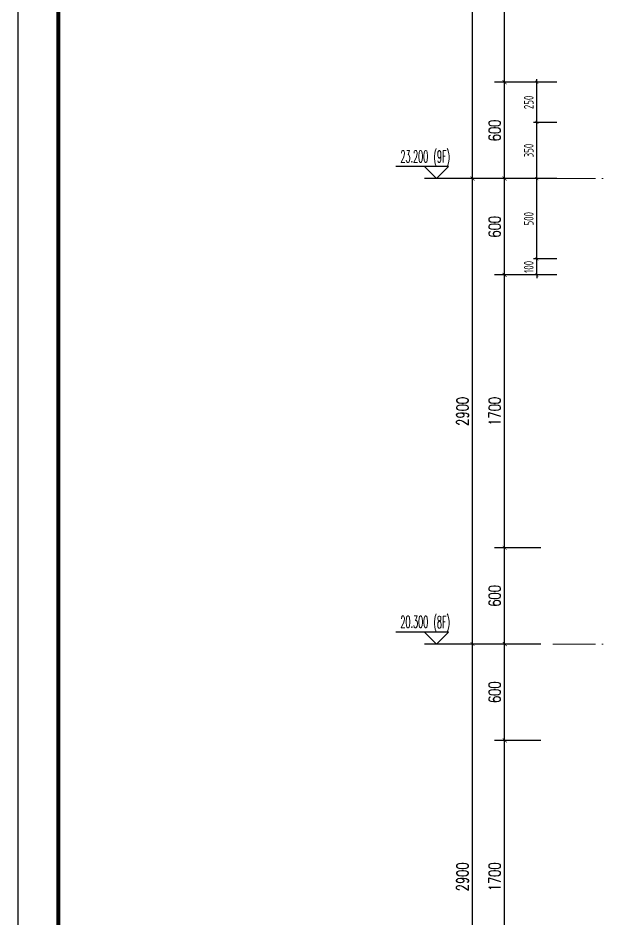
# Model space of a CAD drawing. Extents: x -668857 to 154266, y -275694 to 291306.
# Drawn here: x 457 to 4080, y 156086 to 161700 of the extents above; entities that cross this region are included whole.
import ezdxf

# ---------------------------------------------------------------- set-up
doc = ezdxf.new("R2010")
doc.units = 0
doc.header["$LTSCALE"] = 1000
doc.linetypes.add('DOTE', pattern=[2.42, 2, -0.2, 0.02, -0.2])
doc.layers.get('0').update_dxf_attribs({"linetype": 'CONTINUOUS'})
doc.layers.get('DEFPOINTS').update_dxf_attribs({"linetype": 'CONTINUOUS'})
for name, color, linetype in [('DIM', 2, 'CONTINUOUS'), ('DIM_ELEV', 3, 'CONTINUOUS'), ('PUB_DIM', 3, 'CONTINUOUS'), ('PUB_TEXT', 2, 'CONTINUOUS'), ('yichutu', 7, 'CONTINUOUS')]:
    doc.layers.add(name, color=color, linetype=linetype)
doc.layers.add('DOTE', color=19, linetype='DOTE', lineweight=9)
doc.layers.add('图框', color=9, linetype='CONTINUOUS', lineweight=18)
doc.styles.add('_TCH_DIM', font='SIMPLEX.shx', dxfattribs={"width": 0.7, "bigfont": 'GBCBIG.shx'})
doc.styles.add('_TCH_DIM_T3', font='SIMPLEX', dxfattribs={"width": 0.705882, "bigfont": 'GBCBIG'})
doc.styles.add('TSSD_DIMENSION', font='Tssdeng.shx', dxfattribs={"width": 0.7, "bigfont": 'tssdchn.shx'})
doc.dimstyles.new('_TCH_ARCH&&25', dxfattribs={"dimtxt": 74.375, "dimasz": 25, "dimexe": 62.5, "dimexo": 75, "dimgap": 25, "dimtad": 1, "dimdec": 0, "dimzin": 0, "dimdsep": 46, "dimtxsty": '_TCH_DIM_T3', "dimblk": 'ARCHTICK', "dimcen": 0.09, "dimclrt": 7, "dimazin": 0, "dimtfac": 1, "dimtdec": 0, "dimtix": 1, "dimtmove": 2, "dimatfit": 3, "dimldrblk": 'ARCHTICK', "dimfxl": 0, "dimtolj": 1, "dimtzin": 0, "dimarcsym": 0})
doc.dimstyles.new('TSSD_20_20', dxfattribs={"dimtxt": 60, "dimasz": 20, "dimexe": 20, "dimexo": 50, "dimgap": 20, "dimtad": 1, "dimdec": 0, "dimzin": 0, "dimdsep": 46, "dimtxsty": 'TSSD_DIMENSION', "dimblk": 'ARCHTICK', "dimblk1": 'ARCHTICK', "dimblk2": 'ARCHTICK', "dimcen": 0, "dimdle": 20, "dimclrt": 7, "dimadec": 0, "dimazin": 0, "dimtfac": 1, "dimtdec": 0, "dimtix": 1, "dimtmove": 2, "dimatfit": 3, "dimfxl": 0, "dimtolj": 1, "dimtzin": 0, "dimarcsym": 0})

# ---------------------------------------------------------------- blocks, each defined once
blk = doc.blocks.new('GFDDDDRG')
at = {"layer": '图框'}
blk.add_lwpolyline([(923310, -107437), (923310, -159999), (893610, -159999), (893610, -107437)], close=True, dxfattribs=at)
blk.add_lwpolyline([(923310, -107437), (923310, -159999), (893610, -159999), (893610, -107437)], close=True, dxfattribs=at)
at = {"layer": '图框', "const_width": 50}
blk.add_lwpolyline([(894110, -159499), (922810, -159499), (922810, -108687), (894110, -108687)], close=True, dxfattribs=at)
blk = doc.blocks.new('yct-1051-594-26275-14850-25-1002.0')
at = {"layer": 'yichutu', "color": 7}
blk.add_lwpolyline([(0, 0), (0, 14850), (26275, 14850), (26275, 0)], close=True, dxfattribs=at)
blk = doc.blocks.new('_ArchTick')
at = {"color": 0, "linetype": 'ByBlock', "const_width": 0.15}
blk.add_lwpolyline([(-0.5, -0.5), (0.5, 0.5)], dxfattribs=at)
blk = doc.blocks.new('*D2594')
at = {"layer": 'DEFPOINTS', "color": 0}
for p in [(3686.9, 161299), (3861.5, 161299), (3861.5, 161049)]:
    blk.add_point(p, dxfattribs=at)
at = {"layer": 'DIM', "color": 0, "lineweight": -2}
for p, q in [((3811.5, 161299), (3666.9, 161299)), ((3686.9, 161029), (3686.9, 161319)), ((3811.5, 161049), (3666.9, 161049))]:
    blk.add_line(p, q, dxfattribs=at)
at = {"layer": 'DIM', "color": 0, "lineweight": -2, "xscale": 20, "yscale": 20, "zscale": 20}
for p, rotation in [((3686.9, 161299), 90), ((3686.9, 161049), 270)]:
    blk.add_blockref('_ArchTick', p, dxfattribs=dict(at, rotation=rotation))
at = {"layer": 'DIM', "color": 7, "insert": (3636.9, 161174), "char_height": 60, "attachment_point": 5, "rotation": 90, "style": 'TSSD_DIMENSION'}
blk.add_mtext('\\A1;250', dxfattribs=at)
blk = doc.blocks.new('*D2595')
at = {"layer": 'DEFPOINTS', "color": 0}
for p in [(3686.9, 161049), (3861.5, 161049), (3861.5, 160699)]:
    blk.add_point(p, dxfattribs=at)
at = {"layer": 'DIM', "color": 0, "lineweight": -2}
for p, q in [((3811.5, 161049), (3666.9, 161049)), ((3686.9, 160679), (3686.9, 161069)), ((3811.5, 160699), (3666.9, 160699))]:
    blk.add_line(p, q, dxfattribs=at)
at = {"layer": 'DIM', "color": 0, "lineweight": -2, "xscale": 20, "yscale": 20, "zscale": 20}
for p, rotation in [((3686.9, 161049), 90), ((3686.9, 160699), 270)]:
    blk.add_blockref('_ArchTick', p, dxfattribs=dict(at, rotation=rotation))
at = {"layer": 'DIM', "color": 7, "insert": (3636.9, 160874), "char_height": 60, "attachment_point": 5, "rotation": 90, "style": 'TSSD_DIMENSION'}
blk.add_mtext('\\A1;350', dxfattribs=at)
blk = doc.blocks.new('*D2596')
at = {"layer": 'DEFPOINTS', "color": 0}
for p in [(3686.9, 160699), (3861.5, 160699), (3861.5, 160199)]:
    blk.add_point(p, dxfattribs=at)
at = {"layer": 'DIM', "color": 0, "lineweight": -2}
for p, q in [((3686.9, 160179), (3686.9, 160719)), ((3811.5, 160699), (3666.9, 160699)), ((3811.5, 160199), (3666.9, 160199))]:
    blk.add_line(p, q, dxfattribs=at)
at = {"layer": 'DIM', "color": 0, "lineweight": -2, "xscale": 20, "yscale": 20, "zscale": 20}
for p, rotation in [((3686.9, 160699), 90), ((3686.9, 160199), 270)]:
    blk.add_blockref('_ArchTick', p, dxfattribs=dict(at, rotation=rotation))
at = {"layer": 'DIM', "color": 7, "insert": (3636.9, 160449), "char_height": 60, "attachment_point": 5, "rotation": 90, "style": 'TSSD_DIMENSION'}
blk.add_mtext('\\A1;500', dxfattribs=at)
blk = doc.blocks.new('*D2615')
at = {"layer": 'DEFPOINTS', "color": 0}
for p in [(3486.9, 157199), (3786.9, 157199), (3786.9, 155499)]:
    blk.add_point(p, dxfattribs=at)
at = {"layer": 'PUB_DIM', "color": 0, "lineweight": -2}
for p, q in [((3711.9, 157199), (3424.4, 157199)), ((3486.9, 155499), (3486.9, 157199)), ((3711.9, 155499), (3424.4, 155499))]:
    blk.add_line(p, q, dxfattribs=at)
at = {"layer": 'PUB_DIM', "color": 0, "lineweight": -2, "xscale": 25, "yscale": 25, "zscale": 25}
for p, rotation in [((3486.9, 157199), 90), ((3486.9, 155499), 270)]:
    blk.add_blockref('_ArchTick', p, dxfattribs=dict(at, rotation=rotation))
at = {"layer": 'PUB_DIM', "color": 7, "insert": (3424.7, 156349), "char_height": 74.38, "attachment_point": 5, "rotation": 90, "style": '_TCH_DIM_T3'}
blk.add_mtext('\\A1;1700', dxfattribs=at)
blk = doc.blocks.new('*D2616')
at = {"layer": 'DEFPOINTS', "color": 0}
for p in [(3486.9, 157799), (3786.9, 157799), (3786.9, 157199)]:
    blk.add_point(p, dxfattribs=at)
at = {"layer": 'PUB_DIM', "color": 0, "lineweight": -2}
for p, q in [((3711.9, 157799), (3424.4, 157799)), ((3486.9, 157199), (3486.9, 157799)), ((3711.9, 157199), (3424.4, 157199))]:
    blk.add_line(p, q, dxfattribs=at)
at = {"layer": 'PUB_DIM', "color": 0, "lineweight": -2, "xscale": 25, "yscale": 25, "zscale": 25}
for p, rotation in [((3486.9, 157799), 90), ((3486.9, 157199), 270)]:
    blk.add_blockref('_ArchTick', p, dxfattribs=dict(at, rotation=rotation))
at = {"layer": 'PUB_DIM', "color": 7, "insert": (3424.7, 157499), "char_height": 74.38, "attachment_point": 5, "rotation": 90, "style": '_TCH_DIM_T3'}
blk.add_mtext('\\A1;600', dxfattribs=at)
blk = doc.blocks.new('*D2617')
at = {"layer": 'DEFPOINTS', "color": 0}
for p in [(3486.9, 158399), (3786.9, 158399), (3786.9, 157799)]:
    blk.add_point(p, dxfattribs=at)
at = {"layer": 'PUB_DIM', "color": 0, "lineweight": -2}
for p, q in [((3711.9, 158399), (3424.4, 158399)), ((3486.9, 157799), (3486.9, 158399)), ((3711.9, 157799), (3424.4, 157799))]:
    blk.add_line(p, q, dxfattribs=at)
at = {"layer": 'PUB_DIM', "color": 0, "lineweight": -2, "xscale": 25, "yscale": 25, "zscale": 25}
for p, rotation in [((3486.9, 158399), 90), ((3486.9, 157799), 270)]:
    blk.add_blockref('_ArchTick', p, dxfattribs=dict(at, rotation=rotation))
at = {"layer": 'PUB_DIM', "color": 7, "insert": (3424.7, 158099), "char_height": 74.38, "attachment_point": 5, "rotation": 90, "style": '_TCH_DIM_T3'}
blk.add_mtext('\\A1;600', dxfattribs=at)
blk = doc.blocks.new('*D2618')
at = {"layer": 'DEFPOINTS', "color": 0}
for p in [(3486.9, 160099), (3786.9, 160099), (3786.9, 158399)]:
    blk.add_point(p, dxfattribs=at)
at = {"layer": 'PUB_DIM', "color": 0, "lineweight": -2}
for p, q in [((3711.9, 160099), (3424.4, 160099)), ((3486.9, 158399), (3486.9, 160099)), ((3711.9, 158399), (3424.4, 158399))]:
    blk.add_line(p, q, dxfattribs=at)
at = {"layer": 'PUB_DIM', "color": 0, "lineweight": -2, "xscale": 25, "yscale": 25, "zscale": 25}
for p, rotation in [((3486.9, 160099), 90), ((3486.9, 158399), 270)]:
    blk.add_blockref('_ArchTick', p, dxfattribs=dict(at, rotation=rotation))
at = {"layer": 'PUB_DIM', "color": 7, "insert": (3424.7, 159249), "char_height": 74.38, "attachment_point": 5, "rotation": 90, "style": '_TCH_DIM_T3'}
blk.add_mtext('\\A1;1700', dxfattribs=at)
blk = doc.blocks.new('*D2619')
at = {"layer": 'DEFPOINTS', "color": 0}
for p in [(3486.9, 160699), (3786.9, 160699), (3786.9, 160099)]:
    blk.add_point(p, dxfattribs=at)
at = {"layer": 'PUB_DIM', "color": 0, "lineweight": -2}
for p, q in [((3711.9, 160699), (3424.4, 160699)), ((3486.9, 160099), (3486.9, 160699)), ((3711.9, 160099), (3424.4, 160099))]:
    blk.add_line(p, q, dxfattribs=at)
at = {"layer": 'PUB_DIM', "color": 0, "lineweight": -2, "xscale": 25, "yscale": 25, "zscale": 25}
for p, rotation in [((3486.9, 160699), 90), ((3486.9, 160099), 270)]:
    blk.add_blockref('_ArchTick', p, dxfattribs=dict(at, rotation=rotation))
at = {"layer": 'PUB_DIM', "color": 7, "insert": (3424.7, 160399), "char_height": 74.38, "attachment_point": 5, "rotation": 90, "style": '_TCH_DIM_T3'}
blk.add_mtext('\\A1;600', dxfattribs=at)
blk = doc.blocks.new('*D2620')
at = {"layer": 'DEFPOINTS', "color": 0}
for p in [(3486.9, 161299), (3786.9, 161299), (3786.9, 160699)]:
    blk.add_point(p, dxfattribs=at)
at = {"layer": 'PUB_DIM', "color": 0, "lineweight": -2}
for p, q in [((3711.9, 161299), (3424.4, 161299)), ((3486.9, 160699), (3486.9, 161299)), ((3711.9, 160699), (3424.4, 160699))]:
    blk.add_line(p, q, dxfattribs=at)
at = {"layer": 'PUB_DIM', "color": 0, "lineweight": -2, "xscale": 25, "yscale": 25, "zscale": 25}
for p, rotation in [((3486.9, 161299), 90), ((3486.9, 160699), 270)]:
    blk.add_blockref('_ArchTick', p, dxfattribs=dict(at, rotation=rotation))
at = {"layer": 'PUB_DIM', "color": 7, "insert": (3424.7, 160999), "char_height": 74.38, "attachment_point": 5, "rotation": 90, "style": '_TCH_DIM_T3'}
blk.add_mtext('\\A1;600', dxfattribs=at)
blk = doc.blocks.new('*D2621')
at = {"layer": 'DEFPOINTS', "color": 0}
for p in [(3486.9, 162999), (3786.9, 162999), (3786.9, 161299)]:
    blk.add_point(p, dxfattribs=at)
at = {"layer": 'PUB_DIM', "color": 0, "lineweight": -2}
for p, q in [((3711.9, 162999), (3424.4, 162999)), ((3486.9, 161299), (3486.9, 162999)), ((3711.9, 161299), (3424.4, 161299))]:
    blk.add_line(p, q, dxfattribs=at)
at = {"layer": 'PUB_DIM', "color": 0, "lineweight": -2, "xscale": 25, "yscale": 25, "zscale": 25}
for p, rotation in [((3486.9, 162999), 90), ((3486.9, 161299), 270)]:
    blk.add_blockref('_ArchTick', p, dxfattribs=dict(at, rotation=rotation))
at = {"layer": 'PUB_DIM', "color": 7, "insert": (3424.7, 162149), "char_height": 74.38, "attachment_point": 5, "rotation": 90, "style": '_TCH_DIM_T3'}
blk.add_mtext('\\A1;1700', dxfattribs=at)
blk = doc.blocks.new('*D2628')
at = {"layer": 'DEFPOINTS', "color": 0}
for p in [(3286.9, 157799), (3786.9, 157799), (3786.9, 154899)]:
    blk.add_point(p, dxfattribs=at)
at = {"layer": 'PUB_DIM', "color": 0, "lineweight": -2}
for p, q in [((3711.9, 157799), (3224.4, 157799)), ((3286.9, 154899), (3286.9, 157799)), ((3711.9, 154899), (3224.4, 154899))]:
    blk.add_line(p, q, dxfattribs=at)
at = {"layer": 'PUB_DIM', "color": 0, "lineweight": -2, "xscale": 25, "yscale": 25, "zscale": 25}
for p, rotation in [((3286.9, 157799), 90), ((3286.9, 154899), 270)]:
    blk.add_blockref('_ArchTick', p, dxfattribs=dict(at, rotation=rotation))
at = {"layer": 'PUB_DIM', "color": 7, "insert": (3224.7, 156349), "char_height": 74.38, "attachment_point": 5, "rotation": 90, "style": '_TCH_DIM_T3'}
blk.add_mtext('\\A1;2900', dxfattribs=at)
blk = doc.blocks.new('*D2629')
at = {"layer": 'DEFPOINTS', "color": 0}
for p in [(3286.9, 160699), (3786.9, 160699), (3786.9, 157799)]:
    blk.add_point(p, dxfattribs=at)
at = {"layer": 'PUB_DIM', "color": 0, "lineweight": -2}
for p, q in [((3711.9, 160699), (3224.4, 160699)), ((3286.9, 157799), (3286.9, 160699)), ((3711.9, 157799), (3224.4, 157799))]:
    blk.add_line(p, q, dxfattribs=at)
at = {"layer": 'PUB_DIM', "color": 0, "lineweight": -2, "xscale": 25, "yscale": 25, "zscale": 25}
for p, rotation in [((3286.9, 160699), 90), ((3286.9, 157799), 270)]:
    blk.add_blockref('_ArchTick', p, dxfattribs=dict(at, rotation=rotation))
at = {"layer": 'PUB_DIM', "color": 7, "insert": (3224.7, 159249), "char_height": 74.38, "attachment_point": 5, "rotation": 90, "style": '_TCH_DIM_T3'}
blk.add_mtext('\\A1;2900', dxfattribs=at)
blk = doc.blocks.new('*D2630')
at = {"layer": 'DEFPOINTS', "color": 0}
for p in [(3286.9, 163599), (3786.9, 163599), (3786.9, 160699)]:
    blk.add_point(p, dxfattribs=at)
at = {"layer": 'PUB_DIM', "color": 0, "lineweight": -2}
for p, q in [((3711.9, 163599), (3224.4, 163599)), ((3286.9, 160699), (3286.9, 163599)), ((3711.9, 160699), (3224.4, 160699))]:
    blk.add_line(p, q, dxfattribs=at)
at = {"layer": 'PUB_DIM', "color": 0, "lineweight": -2, "xscale": 25, "yscale": 25, "zscale": 25}
for p, rotation in [((3286.9, 163599), 90), ((3286.9, 160699), 270)]:
    blk.add_blockref('_ArchTick', p, dxfattribs=dict(at, rotation=rotation))
at = {"layer": 'PUB_DIM', "color": 7, "insert": (3224.7, 162149), "char_height": 74.38, "attachment_point": 5, "rotation": 90, "style": '_TCH_DIM_T3'}
blk.add_mtext('\\A1;2900', dxfattribs=at)
blk = doc.blocks.new('*D3436')
at = {"layer": 'DEFPOINTS', "color": 0}
for p in [(3686.9, 160199), (3861.5, 160199), (3861.5, 160099)]:
    blk.add_point(p, dxfattribs=at)
at = {"layer": 'DIM', "color": 0, "lineweight": -2}
for p, q in [((3686.9, 160199), (3686.9, 160219)), ((3811.5, 160199), (3666.9, 160199)), ((3686.9, 160099), (3686.9, 160199)), ((3811.5, 160099), (3666.9, 160099)), ((3686.9, 160099), (3686.9, 160079))]:
    blk.add_line(p, q, dxfattribs=at)
at = {"layer": 'DIM', "color": 0, "lineweight": -2, "xscale": 20, "yscale": 20, "zscale": 20}
for p, rotation in [((3686.9, 160199), 270), ((3686.9, 160099), 90)]:
    blk.add_blockref('_ArchTick', p, dxfattribs=dict(at, rotation=rotation))
at = {"layer": 'DIM', "color": 7, "insert": (3636.9, 160149), "char_height": 60, "attachment_point": 5, "rotation": 90, "style": 'TSSD_DIMENSION'}
blk.add_mtext('\\A1;100', dxfattribs=at)

msp = doc.modelspace()

# ---------------------------------------------------------------- linework, layer by layer
at = {"layer": 'DIM_ELEV'}
for p, q in [((3136.91, 160774.03), (2808.91, 160774.03)), ((3061.91, 160699.03), (2986.91, 160774.03)), ((3061.91, 160699.03), (3136.91, 160774.03)), ((3486.91, 160699.03), (2986.91, 160699.03))]:
    msp.add_line(p, q, dxfattribs=at)
at = {"layer": 'DIM_ELEV', "color": 1}
for p, q in [((3136.91, 157874.03), (2808.91, 157874.03)), ((3061.91, 157799.03), (2986.91, 157874.03)), ((3061.91, 157799.03), (3136.91, 157874.03)), ((3486.91, 157799.03), (2986.91, 157799.03))]:
    msp.add_line(p, q, dxfattribs=at)
at = {"layer": 'DOTE', "color": 1, "linetype": 'DOTE', "ltscale": 0.2}
for p, q in [((6955.63, 160699.03), (3786.91, 160699.03)), ((6955.63, 157799.03), (3786.91, 157799.03))]:
    msp.add_line(p, q, dxfattribs=at)

# ---------------------------------------------------------------- block references
at = {"xscale": 0.5, "yscale": 0.5, "zscale": 0.5}
msp.add_blockref('GFDDDDRG', (-446347.88, 220925.54), dxfattribs=at)
at = {"layer": 'yichutu', "rotation": 270}
msp.add_blockref('yct-1051-594-26275-14850-25-1002.0', (457.01, 167207.06), dxfattribs=at)

# ---------------------------------------------------------------- texts
at = {"layer": 'PUB_TEXT', "style": '_TCH_DIM', "width": 0.494118}
for s, p in [('(9F)', (3043.21, 160799.06)), ('23.200', (2837.81, 160800.28))]:
    msp.add_text(s, height=74.375, dxfattribs=at).set_placement(p)
at = {"layer": 'PUB_TEXT', "color": 1, "style": '_TCH_DIM', "width": 0.494118}
for s, p in [('20.300', (2837.81, 157900.28)), ('(8F)', (3043.21, 157899.06))]:
    msp.add_text(s, height=74.375, dxfattribs=at).set_placement(p)

# ---------------------------------------------------------------- dimensions: what is measured, and where the dimension line sits
at = {"layer": 'DIM'}
for p1, p2, picture, middle in [((3861.53, 161049.03), (3861.53, 161299.03), '*D2594', (3636.91, 161174.03)), ((3861.53, 160699.03), (3861.53, 161049.03), '*D2595', (3636.91, 160874.03)), ((3861.53, 160199.03), (3861.53, 160699.03), '*D2596', (3636.91, 160449.03)), ((3861.53, 160099.03), (3861.53, 160199.03), '*D3436', (3636.91, 160149.03))]:
    dim = msp.add_aligned_dim(p1=p1, p2=p2, distance=174.61, dimstyle='TSSD_20_20', dxfattribs=at)
    dim.commit()
    dim.dimension.update_dxf_attribs({"geometry": picture, "text_midpoint": middle})
at = {"layer": 'PUB_DIM'}
for p1, p2, distance, picture, middle in [((3786.91, 160699.03), (3786.91, 163599.03), 500, '*D2630', (3224.73, 162149.03)), ((3786.91, 161299.03), (3786.91, 162999.03), 300, '*D2621', (3424.73, 162149.03)), ((3786.91, 160699.03), (3786.91, 161299.03), 300, '*D2620', (3424.73, 160999.03)), ((3786.91, 157799.03), (3786.91, 160699.03), 500, '*D2629', (3224.73, 159249.03)), ((3786.91, 160099.03), (3786.91, 160699.03), 300, '*D2619', (3424.73, 160399.03)), ((3786.91, 158399.03), (3786.91, 160099.03), 300, '*D2618', (3424.73, 159249.03)), ((3786.91, 157799.03), (3786.91, 158399.03), 300, '*D2617', (3424.73, 158099.03)), ((3786.91, 154899.03), (3786.91, 157799.03), 500, '*D2628', (3224.73, 156349.03)), ((3786.91, 157199.03), (3786.91, 157799.03), 300, '*D2616', (3424.73, 157499.03)), ((3786.91, 155499.03), (3786.91, 157199.03), 300, '*D2615', (3424.73, 156349.03))]:
    dim = msp.add_aligned_dim(p1=p1, p2=p2, distance=distance, dimstyle='_TCH_ARCH&&25', dxfattribs=at)
    dim.commit()
    dim.dimension.update_dxf_attribs({"geometry": picture, "text_midpoint": middle})

doc.saveas('drawing.dxf')
